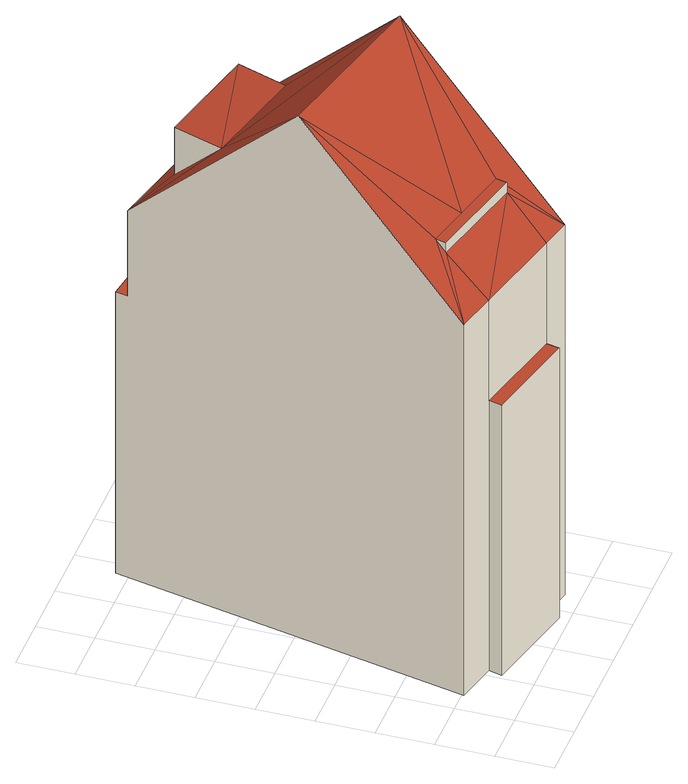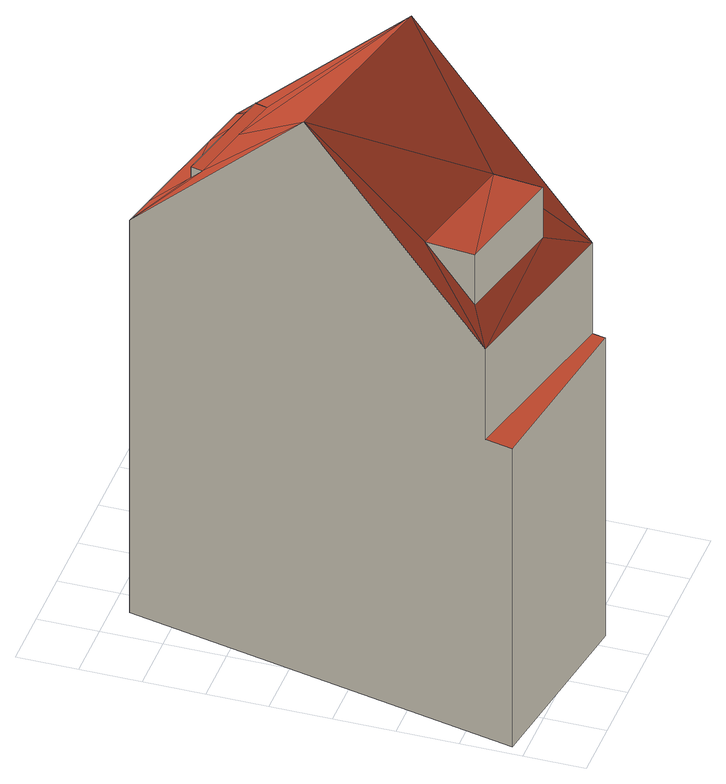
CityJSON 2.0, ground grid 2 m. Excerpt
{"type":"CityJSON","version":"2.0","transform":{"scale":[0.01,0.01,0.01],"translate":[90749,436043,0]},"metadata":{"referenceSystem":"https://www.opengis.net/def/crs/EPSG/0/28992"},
"CityObjects":{
"building1":{"type":"Building","attributes":{"measuredHeight":20.64,"yearOfConstruction":1929,"LAAGSTE_BOUWLAAG":0,"AANTAL_BOUWLAGEN":4,"AANTAL_ADRESSEN":4,"WIJK":"Delfshaven","PANDSOORT":"Tussenpand","BUURT":"Nieuwe Westen","HOOGSTE_BOUWLAAG":3},"address":[{"CountryName":"Nederland","LocalityName":"Rotterdam","ThoroughfareNumber":"343-343","ThoroughfareName":"Rochussenstraat","PostalCode":"3023DH"}],"children":["building1-1","building1-2"],"geometry":[{"type":"Solid","lod":"2","boundaries":[[[[0,1,2]],[[3,4,5]],[[5,1,0,3]],[[2,4,3]],[[2,3,0]],[[6,7,8]],[[9,10,11]],[[11,10,7,6]],[[6,8,12,9,11]],[[13,14,15,16]],[[17,18,19,20]],[[21,22,23,24]],[[25,26,27,28,13,16,29]],[[30,31,32,15,14,33,34]],[[27,34,33,28]],[[18,23,22,19]],[[35,36,24,17]],[[24,36,31,30,21]],[[20,26,25,35,17]],[[32,31,9]],[[7,25,8]],[[12,29,32]],[[12,32,9]],[[8,25,29]],[[7,10,36]],[[12,8,29]],[[7,36,35]],[[31,10,9]],[[10,31,36]],[[7,35,25]],[[33,14,13,28]],[[2,1,15]],[[16,1,5]],[[15,32,2]],[[4,16,5]],[[4,29,16]],[[16,15,1]],[[2,29,4]],[[2,32,29]],[[24,23,18,17]],[[34,27,26,20,19,22,21,30]]]],"semantics":{"surfaces":[{"type":"WallSurface"},{"type":"RoofSurface"},{"type":"GroundSurface"}],"values":[[0,0,0,1,1,0,0,0,1,0,0,0,0,0,0,0,0,0,0,1,1,1,1,1,1,1,1,1,1,1,1,1,1,1,1,1,1,1,1,1,2]]}}]},
"building1-1":{"type":"BuildingInstallation","parents":["building1"],"geometry":[{"type":"MultiSurface","lod":"2","boundaries":[[[6,7,8]],[[9,10,11]],[[11,10,7,6]],[[6,8,12,9,11]]],"semantics":{"surfaces":[{"type":"WallSurface"},{"type":"RoofSurface"}],"values":[0,0,0,1]}}]},
"building1-2":{"type":"BuildingInstallation","parents":["building1"],"geometry":[{"type":"MultiSurface","lod":"2","boundaries":[[[0,1,2]],[[3,4,5]],[[5,1,0,3]],[[2,3,0]],[[2,4,3]]],"semantics":{"surfaces":[{"type":"WallSurface"},{"type":"RoofSurface"}],"values":[0,0,0,1,1]}}]}
},
"vertices":[
[465,1288,1729],[465,1288,1542],[426,1119,1712],[850,1200,1728],[811,1030,1710],[850,1200,1541],[606,224,1658],[606,224,1619],[615,263,1658],[251,347,1658],[242,308,1619],[242,308,1658],[407,311,1658],[947,1264,1122],[341,1404,1122],[341,1404,1460],[947,1264,1459],[573,81,1077],[563,34,1077],[563,34,8],[573,81,8],[228,161,8],[217,113,8],[217,113,1077],[228,161,1077],[684,56,1474],[684,56,8],[967,1356,8],[967,1356,1122],[813,649,2072],[79,195,8],[79,195,1475],[208,790,2072],[351,1448,1122],[351,1448,8],[573,81,1474],[228,161,1474]
]}
